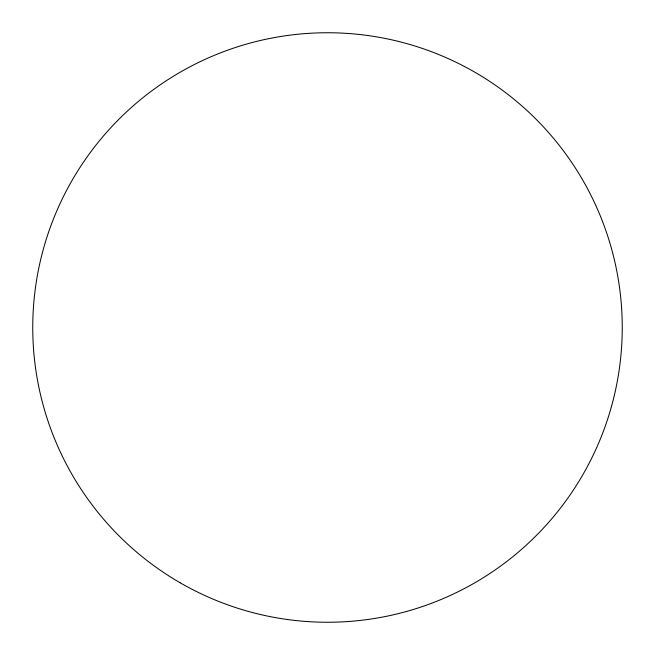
<?xml version="1.0" encoding="UTF-8"?>
<svg xmlns="http://www.w3.org/2000/svg" width="655" height="655" viewBox="0 0 655 655"><rect width="100%" height="100%" fill="white"/><g stroke="black" fill="none" stroke-linecap="round" stroke-linejoin="round"><path stroke-width="0.98" d="M180.125 582.762A294.75 294.75 0 0 0 622.25 327.5A294.75 294.75 0 0 0 180.125 72.238A294.75 294.75 0 0 0 180.125 582.762"/></g></svg>
